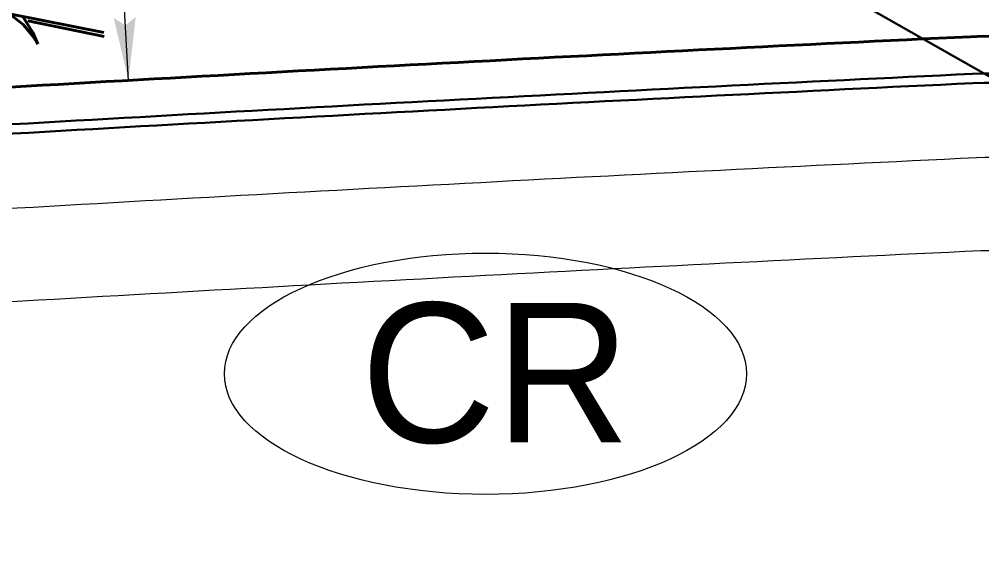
# Model space of a CAD drawing. Extents: x 2081963 to 2085386, y 738291 to 742228.
# Drawn here: x 2082737.1 to 2082788.8, y 741218.2 to 741246.3 of the extents above; entities that cross this region are included whole.
import ezdxf
from ezdxf.enums import TextEntityAlignment as Align

# ---------------------------------------------------------------- set-up
doc = ezdxf.new("R2010")
doc.units = 0
doc.header["$MEASUREMENT"] = 0
for name, color, linetype, lineweight in [('Pattern 5', 6, 'Continuous', 30), ('Prop Conc 2ft 6in Curb and Gutter', 1, 'Continuous', 30), ('Prop Dimension', 7, 'Continuous', 13), ('Prop EOT', 3, 'Continuous', 40), ('Prop Horizontal Alignment', 2, 'Continuous', 70), ('Prop Lane Lines', 9, 'Continuous', 13), ('Prop Terminator CELL', 7, 'Continuous', 0), ('Prop WCC CELL', 7, 'Continuous', 0)]:
    doc.layers.add(name, color=color, linetype=linetype, lineweight=lineweight)
doc.layers.add('Prop Conc 4in Sidewalk', color=51, linetype='Continuous', lineweight=13, true_color=0xffff91)
doc.styles.add('Style-ITALICS', font='ITALICS.shx')
doc.styles.add('Style-WORKING', font='WORKING.shx')

# ---------------------------------------------------------------- blocks, each defined once
blk = doc.blocks.new('Terminator_6')
at = {"layer": 'Prop Terminator CELL', "color": 1, "linetype": 'Continuous', "lineweight": 0}
blk.add_solid([(-9, 1.55), (0, 0), (-7.9, 0), (-9.05, -1.6)], dxfattribs=at)
blk = doc.blocks.new('Terminator_7')
at = {"layer": 'Prop Terminator CELL', "color": 1, "linetype": 'Continuous', "lineweight": 0}
blk.add_solid([(-9, 1.55), (0, 0), (-7.9, 0), (-9.05, -1.6)], dxfattribs=at)
blk = doc.blocks.new('*U23')
at = {"layer": 'Prop Dimension'}
blk.add_line((-5.892473, 4.963964), (-1.148989, -6.058711), dxfattribs=at)
at = {"layer": 'Prop Terminator CELL', "color": 1, "linetype": 'Continuous', "lineweight": 0, "xscale": 0.375, "yscale": 0.375, "zscale": 0.375}
for name, p, rotation in [('Terminator_6', (-5.892473, 4.963964), 113.284087), ('Terminator_7', (-1.148989, -6.058711), 293.284087)]:
    blk.add_blockref(name, p, dxfattribs=dict(at, rotation=rotation))
at = {"layer": 'Prop Dimension', "style": 'Style-ITALICS'}
blk.add_text("12'", height=5, rotation=293.284085, dxfattribs=at).set_placement((0.007646, 0.538479), align=Align.MIDDLE_CENTER)
blk = doc.blocks.new('*U185')
at = {"layer": 'Prop WCC CELL', "color": 2, "linetype": 'Continuous', "lineweight": 13}
blk.add_ellipse((-0.000052, -0.056373), major_axis=(14.017505, 0), ratio=0.462466638, dxfattribs=at)
at = {"layer": 'Prop WCC CELL', "color": 2, "linetype": 'Continuous', "lineweight": 13, "style": 'Style-WORKING', "width": 0.9985}
blk.add_text('CR', height=7.5, rotation=0.000001, dxfattribs=at).set_placement((0.535382, -0.000123), align=Align.MIDDLE_CENTER)

msp = doc.modelspace()

# ---------------------------------------------------------------- linework, layer by layer
at = {"layer": 'Pattern 5'}
msp.add_line((2082730.41, 741276.717), (2082859.892, 741203.065), dxfattribs=at)
at = {"layer": 'Prop Conc 2ft 6in Curb and Gutter', "extrusion": (0, 0, -1)}
for radius in [4936, 4935.5]:
    msp.add_arc((-2083021.685, 736312.927), radius, 86.650956, 87.289952, dxfattribs=at)
at = {"layer": 'Prop Conc 2ft 6in Curb and Gutter'}
for radius in [18, 17.5]:
    msp.add_arc((2082789.154, 741225.427), radius, 327.9613, 92.71, dxfattribs=at)
at = {"layer": 'Prop Conc 4in Sidewalk', "color": 7, "linetype": 'Continuous', "extrusion": (0, 0, -1)}
for centre, radius, start, end in [((-2083021.685, 736312.927), 4931.5, 86.650956, 87.289952), ((-2082789.154, 741225.427), 13.5, 87.29, 212.0387), ((-2082789.154, 741225.427), 8.5, 87.29, 212.0387), ((-2083021.685, 736312.927), 4926.5, 86.650956, 87.289952)]:
    msp.add_arc(centre, radius, start, end, dxfattribs=at)
at = {"layer": 'Prop Conc 4in Sidewalk', "color": 7, "linetype": 'Continuous'}
for radius in [378.5, 383.5]:
    msp.add_arc((2082475.509, 741421.709), radius, 312.21243, 327.96134, dxfattribs=at)
at = {"layer": 'Prop EOT', "extrusion": (0, 0, -1)}
msp.add_arc((-2083021.685, 736312.927), 4938, 86.650956, 87.289952, dxfattribs=at)
at = {"layer": 'Prop EOT'}
msp.add_arc((2082789.154, 741225.427), 20, 327.9613, 92.71, dxfattribs=at)
at = {"layer": 'Prop Horizontal Alignment', "extrusion": (0, 0, -1)}
msp.add_arc((-2083021.685, 736312.927), 4950, 83.488145, 88.515671, dxfattribs=at)
at = {"layer": 'Prop Horizontal Alignment'}
msp.add_arc((2082475.509, 741421.709), 420, 312.21243, 337.41296, dxfattribs=at)
at = {"layer": 'Prop Lane Lines', "extrusion": (0, 0, -1)}
msp.add_arc((-2083021.685, 736312.927), 4938, 86.650956, 87.376563, dxfattribs=at)
at = {"layer": 'Prop Lane Lines'}
msp.add_arc((2082475.509, 741421.709), 390, 312.21243, 329.40687, dxfattribs=at)

# ---------------------------------------------------------------- block references
at = {"layer": 'Prop Terminator CELL', "color": 1, "linetype": 'Continuous', "lineweight": 0, "rotation": 159.951225}
msp.add_blockref('*U23', (2082739.166, 741249.74), dxfattribs=at)
at = {"layer": 'Prop WCC CELL', "color": 2, "linetype": 'Continuous', "lineweight": 13}
msp.add_blockref('*U185', (2082762.166, 741227.354), dxfattribs=at)

doc.saveas('drawing.dxf')
